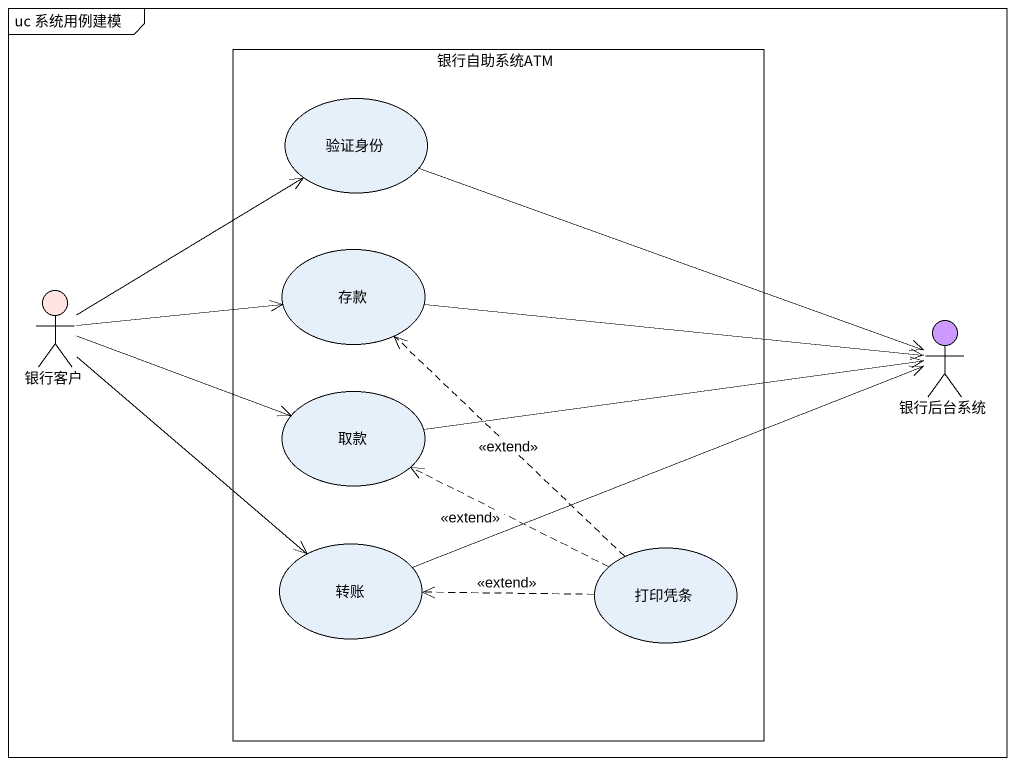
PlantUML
@startuml
mainframe uc 系统用例建模
rectangle 银行自助系统ATM {
  usecase 验证身份
  usecase 存款
  usecase 取款
  usecase 转账
  usecase 打印凭条
}
actor 银行客户 #FFE4E1
actor 银行后台系统 #CC99FF
验证身份 -right-> 银行后台系统
银行客户 -up-> 验证身份
银行客户 -right-> 存款
银行客户 -right-> 取款
银行客户 --> 转账
存款 -right-> 银行后台系统
取款 -right-> 银行后台系统
转账 -right-> 银行后台系统
打印凭条 .up.> 存款 : <<extend>>
打印凭条 .left.> 取款 : <<extend>>
打印凭条 .left.> 转账 : <<extend>>
@enduml
